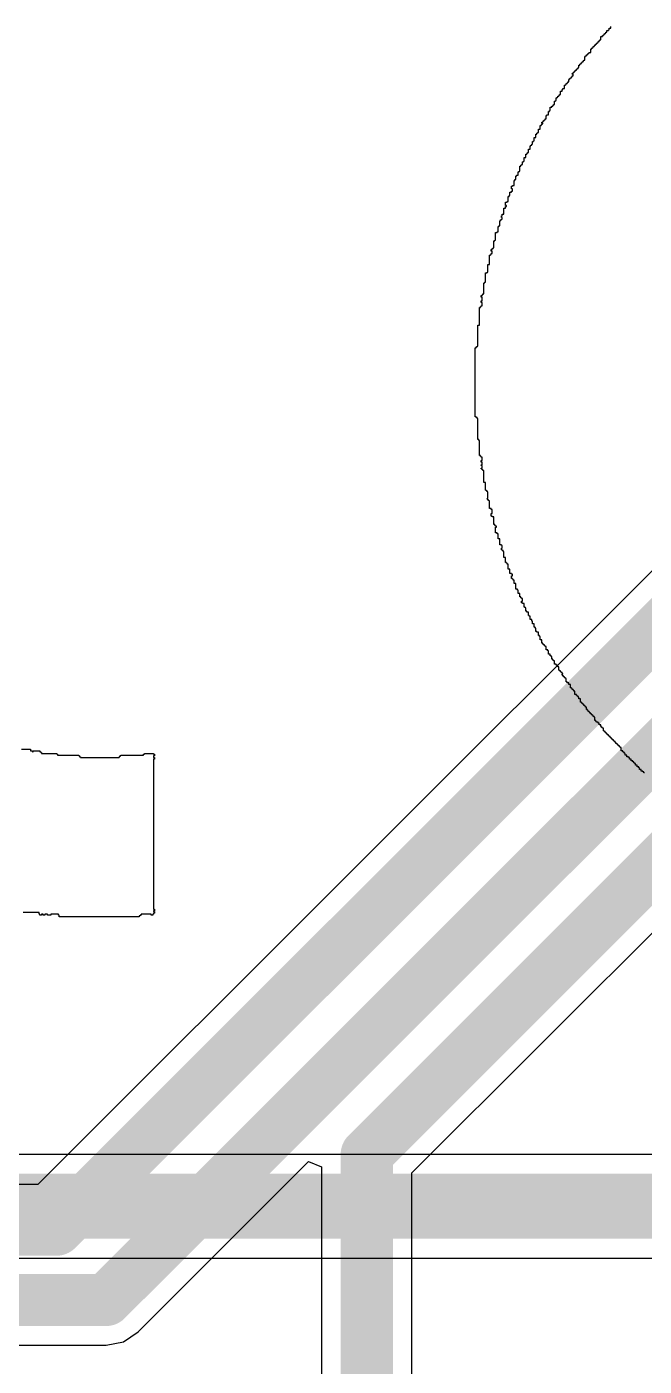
# Model space of a CAD drawing. Header units: millimetres. Extents: x -0.16 to 4.85, y -0.01 to 3.83.
# Drawn here: x 3.574 to 3.81, y 0.87 to 1.384 of the extents above; entities that cross this region are included whole.
import ezdxf

# ---------------------------------------------------------------- set-up
doc = ezdxf.new("R2010")
doc.units = ezdxf.units.MM
doc.header["$MEASUREMENT"] = 0
for name, color, linetype in [('BottomLayer', 5, 'Continuous'), ('TopLayer', 1, 'Continuous'), ('TopOverlay', 2, 'Continuous')]:
    doc.layers.add(name, color=color, linetype=linetype)

msp = doc.modelspace()

# ---------------------------------------------------------------- linework, layer by layer
at = {"layer": 'BottomLayer'}
for p, q in [((4.456, 0.95088), (3.0267, 0.95088)), ((3.0267, 0.91112), (4.456, 0.91112))]:
    msp.add_line(p, q, dxfattribs=at)
at = {"layer": 'BottomLayer', "const_width": 0.025}
msp.add_lwpolyline([(2.996, 0.931), (4.456, 0.931)], dxfattribs=at)
at = {"layer": 'TopLayer'}
for p, q in [((4.03967, 1.40118), (3.57782, 0.93933)), ((3.72133, 0.94382), (4.16926, 1.39174)), ((3.61626, 0.88274), (3.68167, 0.94815)), ((3.68167, 0.94815), (3.68667, 0.94608)), ((3.68667, 0.94608), (3.68667, 0.80911)), ((3.72133, 0.80911), (3.72133, 0.94382)), ((3.57782, 0.93933), (3.158, 0.93933)), ((3.61063, 0.87899), (3.61626, 0.88274)), ((3.40718, 0.87767), (3.604, 0.87767)), ((3.604, 0.87767), (3.61063, 0.87899))]:
    msp.add_line(p, q, dxfattribs=at)
at = {"layer": 'TopLayer', "const_width": 0.02}
for points in [[(3.704, 0.951), (4.157, 1.404)], [(3.585, 0.922), (4.057, 1.394)], [(3.604, 0.895), (4.107, 1.398)], [(3.704, 0.80911), (3.704, 0.951)], [(3.158, 0.922), (3.585, 0.922)], [(3.4, 0.895), (3.604, 0.895)]]:
    msp.add_lwpolyline(points, dxfattribs=at)
at = {"layer": 'TopLayer', "const_width": 0.01}
for points in [[(3.699, 0.951, 1), (3.709, 0.951, 1)], [(3.699, 0.951, 1), (3.709, 0.951, 1)], [(3.58, 0.922, 1), (3.59, 0.922, 1)], [(3.58, 0.922, 1), (3.59, 0.922, 1)], [(3.599, 0.895, 1), (3.609, 0.895, 1)], [(3.599, 0.895, 1), (3.609, 0.895, 1)]]:
    msp.add_lwpolyline(points, format="xyb", close=True, dxfattribs=at)
at = {"layer": 'TopOverlay'}
for p, q in [((3.79702, 1.38272), (3.79702, 1.38336)), ((3.79702, 1.38336), (3.79766, 1.38336)), ((3.79766, 1.38336), (3.79766, 1.38401)), ((3.79314, 1.37819), (3.79314, 1.37852)), ((3.79314, 1.37852), (3.79346, 1.37852)), ((3.79346, 1.37852), (3.79346, 1.37884)), ((3.79346, 1.37884), (3.79378, 1.37884)), ((3.79378, 1.37884), (3.79378, 1.38013)), ((3.79378, 1.38013), (3.79443, 1.38013)), ((3.79443, 1.38013), (3.79443, 1.38045)), ((3.79443, 1.38045), (3.79475, 1.38045)), ((3.79475, 1.38045), (3.79475, 1.38078)), ((3.79475, 1.38078), (3.79508, 1.38078)), ((3.79508, 1.38078), (3.79508, 1.3811)), ((3.79508, 1.3811), (3.7954, 1.3811)), ((3.7954, 1.3811), (3.7954, 1.38142)), ((3.7954, 1.38142), (3.79572, 1.38142)), ((3.79572, 1.38142), (3.79572, 1.38175)), ((3.79572, 1.38175), (3.79605, 1.38175)), ((3.79605, 1.38175), (3.79605, 1.38239)), ((3.79605, 1.38239), (3.79669, 1.38239)), ((3.79669, 1.38239), (3.79669, 1.38272)), ((3.79669, 1.38272), (3.79702, 1.38272)), ((3.78862, 1.37302), (3.78862, 1.37335)), ((3.78862, 1.37335), (3.78894, 1.37335)), ((3.78894, 1.37335), (3.78894, 1.37367)), ((3.78894, 1.37367), (3.78926, 1.37367)), ((3.78926, 1.37367), (3.78926, 1.37399)), ((3.78926, 1.37399), (3.78991, 1.37399)), ((3.78991, 1.37399), (3.78991, 1.37528)), ((3.78991, 1.37528), (3.79023, 1.37528)), ((3.79023, 1.37528), (3.79023, 1.37561)), ((3.79023, 1.37561), (3.79055, 1.37561)), ((3.79055, 1.37561), (3.79055, 1.37593)), ((3.79055, 1.37593), (3.79088, 1.37593)), ((3.79088, 1.37593), (3.79088, 1.37625)), ((3.79088, 1.37625), (3.7912, 1.37625)), ((3.7912, 1.37625), (3.7912, 1.37658)), ((3.7912, 1.37658), (3.79152, 1.37658)), ((3.79152, 1.37658), (3.79152, 1.3769)), ((3.79152, 1.3769), (3.79185, 1.3769)), ((3.79185, 1.3769), (3.79185, 1.37722)), ((3.79185, 1.37722), (3.79217, 1.37722)), ((3.79217, 1.37722), (3.79217, 1.37755)), ((3.79217, 1.37755), (3.79249, 1.37755)), ((3.79249, 1.37755), (3.79249, 1.37787)), ((3.79249, 1.37787), (3.79282, 1.37787)), ((3.79282, 1.37787), (3.79282, 1.37819)), ((3.79282, 1.37819), (3.79314, 1.37819)), ((3.78506, 1.36785), (3.78506, 1.36818)), ((3.78506, 1.36818), (3.78538, 1.36818)), ((3.78538, 1.36818), (3.78538, 1.36915)), ((3.78538, 1.36915), (3.78571, 1.36915)), ((3.78571, 1.36915), (3.78571, 1.36947)), ((3.78571, 1.36947), (3.78603, 1.36947)), ((3.78603, 1.36947), (3.78603, 1.36979)), ((3.78603, 1.36979), (3.78635, 1.36979)), ((3.78635, 1.36979), (3.78635, 1.37011)), ((3.78635, 1.37011), (3.78668, 1.37011)), ((3.78668, 1.37011), (3.78668, 1.37044)), ((3.78668, 1.37044), (3.787, 1.37044)), ((3.787, 1.37044), (3.787, 1.37076)), ((3.787, 1.37076), (3.78732, 1.37076)), ((3.78732, 1.37076), (3.78732, 1.37108)), ((3.78732, 1.37108), (3.78765, 1.37108)), ((3.78765, 1.37108), (3.78765, 1.37238)), ((3.78765, 1.37238), (3.78797, 1.37238)), ((3.78797, 1.37238), (3.78797, 1.3727)), ((3.78797, 1.3727), (3.78829, 1.3727)), ((3.78829, 1.3727), (3.78829, 1.37302)), ((3.78829, 1.37302), (3.78862, 1.37302)), ((3.78151, 1.36268), (3.78151, 1.36365)), ((3.78151, 1.36365), (3.78183, 1.36365)), ((3.78183, 1.36365), (3.78183, 1.36398)), ((3.78183, 1.36398), (3.78215, 1.36398)), ((3.78215, 1.36398), (3.78215, 1.3643)), ((3.78215, 1.3643), (3.78248, 1.3643)), ((3.78248, 1.3643), (3.78248, 1.36462)), ((3.78248, 1.36462), (3.7828, 1.36462)), ((3.7828, 1.36559), (3.7828, 1.36591)), ((3.7828, 1.36591), (3.78312, 1.36591)), ((3.78312, 1.36559), (3.7828, 1.36559)), ((3.7828, 1.36462), (3.7828, 1.36495)), ((3.7828, 1.36495), (3.78312, 1.36495)), ((3.78312, 1.36591), (3.78312, 1.36624)), ((3.78312, 1.36624), (3.78345, 1.36624)), ((3.78312, 1.36495), (3.78312, 1.36559)), ((3.78345, 1.36624), (3.78345, 1.36656)), ((3.78345, 1.36656), (3.78377, 1.36656)), ((3.78377, 1.36656), (3.78377, 1.36688)), ((3.78377, 1.36688), (3.78409, 1.36688)), ((3.78409, 1.36688), (3.78409, 1.36721)), ((3.78409, 1.36721), (3.78442, 1.36721)), ((3.78442, 1.36721), (3.78442, 1.36753)), ((3.78442, 1.36753), (3.78474, 1.36753)), ((3.78474, 1.36753), (3.78474, 1.36785)), ((3.78474, 1.36785), (3.78506, 1.36785)), ((3.77795, 1.35751), (3.77795, 1.35784)), ((3.77795, 1.35784), (3.77828, 1.35784)), ((3.77828, 1.35784), (3.77828, 1.35913)), ((3.77828, 1.35913), (3.77892, 1.35913)), ((3.77892, 1.35913), (3.77892, 1.35978)), ((3.77892, 1.35978), (3.77925, 1.35978)), ((3.77925, 1.35978), (3.77925, 1.3601)), ((3.77925, 1.3601), (3.77989, 1.3601)), ((3.77989, 1.3601), (3.77989, 1.36139)), ((3.77989, 1.36139), (3.78022, 1.36139)), ((3.78022, 1.36139), (3.78022, 1.36171)), ((3.78022, 1.36171), (3.78054, 1.36171)), ((3.78054, 1.36171), (3.78054, 1.36204)), ((3.78054, 1.36204), (3.78086, 1.36204)), ((3.78086, 1.36204), (3.78086, 1.36236)), ((3.78086, 1.36236), (3.78118, 1.36236)), ((3.78118, 1.36236), (3.78118, 1.36268)), ((3.78118, 1.36268), (3.78151, 1.36268)), ((3.7744, 1.3517), (3.7744, 1.35299)), ((3.7744, 1.35299), (3.77505, 1.35299)), ((3.77505, 1.35299), (3.77505, 1.35331)), ((3.77505, 1.35331), (3.77537, 1.35331)), ((3.77537, 1.35331), (3.77537, 1.35364)), ((3.77537, 1.35364), (3.77569, 1.35364)), ((3.77569, 1.35364), (3.77569, 1.35396)), ((3.77569, 1.35396), (3.77601, 1.35396)), ((3.77601, 1.35396), (3.77601, 1.35525)), ((3.77601, 1.35525), (3.77634, 1.35525)), ((3.77634, 1.35525), (3.77634, 1.35558)), ((3.77634, 1.35558), (3.77666, 1.35558)), ((3.77666, 1.35558), (3.77666, 1.35655)), ((3.77666, 1.35655), (3.77698, 1.35655)), ((3.77698, 1.35655), (3.77698, 1.35687)), ((3.77698, 1.35687), (3.77731, 1.35687)), ((3.77731, 1.35687), (3.77731, 1.35719)), ((3.77731, 1.35719), (3.77763, 1.35719)), ((3.77763, 1.35719), (3.77763, 1.35751)), ((3.77763, 1.35751), (3.77795, 1.35751)), ((3.77149, 1.34718), (3.77149, 1.3475)), ((3.77149, 1.3475), (3.77181, 1.3475)), ((3.77181, 1.3475), (3.77181, 1.34782)), ((3.77181, 1.34782), (3.77214, 1.34782)), ((3.77214, 1.34782), (3.77214, 1.34814)), ((3.77214, 1.34814), (3.77246, 1.34814)), ((3.77246, 1.34814), (3.77246, 1.34847)), ((3.77246, 1.34847), (3.77278, 1.34847)), ((3.77278, 1.34847), (3.77278, 1.34976)), ((3.77278, 1.34976), (3.77311, 1.34976)), ((3.77311, 1.34976), (3.77311, 1.35008)), ((3.77311, 1.35008), (3.77375, 1.35008)), ((3.77375, 1.35008), (3.77375, 1.35138)), ((3.77375, 1.35138), (3.77408, 1.35138)), ((3.77408, 1.35138), (3.77408, 1.3517)), ((3.77408, 1.3517), (3.7744, 1.3517)), ((3.76891, 1.34136), (3.76891, 1.34265)), ((3.76891, 1.34265), (3.76923, 1.34265)), ((3.76923, 1.34265), (3.76923, 1.34298)), ((3.76923, 1.34298), (3.76955, 1.34298)), ((3.76955, 1.34298), (3.76955, 1.3433)), ((3.76955, 1.3433), (3.76988, 1.3433)), ((3.76988, 1.3433), (3.76988, 1.34459)), ((3.76988, 1.34459), (3.77052, 1.34459)), ((3.77052, 1.34459), (3.77052, 1.34588)), ((3.77052, 1.34588), (3.77085, 1.34588)), ((3.77085, 1.34588), (3.77085, 1.34621)), ((3.77085, 1.34621), (3.77117, 1.34621)), ((3.77117, 1.34685), (3.77117, 1.34718)), ((3.77117, 1.34718), (3.77149, 1.34718)), ((3.77149, 1.34685), (3.77117, 1.34685)), ((3.77117, 1.34621), (3.77117, 1.34653)), ((3.77117, 1.34653), (3.77149, 1.34653)), ((3.77149, 1.34653), (3.77149, 1.34685)), ((3.76665, 1.33684), (3.76665, 1.33813)), ((3.76665, 1.33813), (3.76697, 1.33813)), ((3.76697, 1.33813), (3.76697, 1.33845)), ((3.76697, 1.33845), (3.76729, 1.33845)), ((3.76729, 1.33845), (3.76729, 1.33878)), ((3.76729, 1.33878), (3.76761, 1.33878)), ((3.76761, 1.33878), (3.76761, 1.33974)), ((3.76761, 1.33974), (3.76794, 1.33974)), ((3.76794, 1.33974), (3.76794, 1.34007)), ((3.76794, 1.34007), (3.76826, 1.34007)), ((3.76826, 1.34007), (3.76826, 1.34136)), ((3.76826, 1.34136), (3.76891, 1.34136)), ((3.76374, 1.33102), (3.76374, 1.33199)), ((3.76374, 1.33199), (3.76406, 1.33199)), ((3.76406, 1.33199), (3.76406, 1.33231)), ((3.76406, 1.33231), (3.76438, 1.33231)), ((3.76438, 1.33231), (3.76438, 1.33361)), ((3.76438, 1.33361), (3.76503, 1.33361)), ((3.76503, 1.33361), (3.76503, 1.3349)), ((3.76503, 1.3349), (3.76535, 1.3349)), ((3.76535, 1.3349), (3.76535, 1.33522)), ((3.76535, 1.33522), (3.76568, 1.33522)), ((3.76568, 1.33522), (3.76568, 1.33554)), ((3.76568, 1.33554), (3.766, 1.33554)), ((3.766, 1.33554), (3.766, 1.33684)), ((3.766, 1.33684), (3.76665, 1.33684)), ((3.76148, 1.3265), (3.76148, 1.32682)), ((3.76148, 1.32682), (3.76212, 1.32682)), ((3.76212, 1.32682), (3.76212, 1.32811)), ((3.76212, 1.32811), (3.76245, 1.32811)), ((3.76245, 1.32811), (3.76245, 1.32844)), ((3.76245, 1.32844), (3.76277, 1.32844)), ((3.76277, 1.32844), (3.76277, 1.33037)), ((3.76277, 1.33037), (3.76309, 1.33037)), ((3.76309, 1.33037), (3.76309, 1.3307)), ((3.76309, 1.3307), (3.76341, 1.3307)), ((3.76341, 1.3307), (3.76341, 1.33102)), ((3.76341, 1.33102), (3.76374, 1.33102)), ((3.75954, 1.32165), (3.75954, 1.32262)), ((3.75954, 1.32262), (3.75986, 1.32262)), ((3.75986, 1.32165), (3.75954, 1.32165)), ((3.75986, 1.32262), (3.75986, 1.32294)), ((3.75986, 1.32294), (3.76051, 1.32294)), ((3.75986, 1.32068), (3.75986, 1.32165)), ((3.76051, 1.32294), (3.76051, 1.32488)), ((3.76051, 1.32488), (3.76083, 1.32488)), ((3.76083, 1.32488), (3.76083, 1.32521)), ((3.76083, 1.32521), (3.76115, 1.32521)), ((3.76115, 1.32521), (3.76115, 1.3265)), ((3.76115, 1.3265), (3.76148, 1.3265)), ((3.75792, 1.31648), (3.75792, 1.3168)), ((3.75792, 1.3168), (3.75824, 1.3168)), ((3.75824, 1.3168), (3.75824, 1.31874)), ((3.75824, 1.31874), (3.75857, 1.31874)), ((3.75857, 1.31874), (3.75857, 1.31907)), ((3.75857, 1.31907), (3.75889, 1.31907)), ((3.75889, 1.31907), (3.75889, 1.32036)), ((3.75889, 1.32036), (3.75954, 1.32036)), ((3.75954, 1.32036), (3.75954, 1.32068)), ((3.75954, 1.32068), (3.75986, 1.32068)), ((3.75598, 1.31131), (3.75598, 1.31196)), ((3.75598, 1.31196), (3.75663, 1.31196)), ((3.75663, 1.31196), (3.75663, 1.31422)), ((3.75663, 1.31422), (3.75728, 1.31422)), ((3.75728, 1.31519), (3.75728, 1.31648)), ((3.75728, 1.31648), (3.75792, 1.31648)), ((3.7576, 1.31519), (3.75728, 1.31519)), ((3.75728, 1.31422), (3.75728, 1.31487)), ((3.75728, 1.31487), (3.7576, 1.31487)), ((3.7576, 1.31487), (3.7576, 1.31519)), ((3.75437, 1.30517), (3.75437, 1.30711)), ((3.75437, 1.30711), (3.75469, 1.30711)), ((3.75469, 1.30711), (3.75469, 1.30744)), ((3.75469, 1.30744), (3.75501, 1.30744)), ((3.75501, 1.30744), (3.75501, 1.30937)), ((3.75501, 1.30937), (3.75534, 1.30937)), ((3.75534, 1.30937), (3.75534, 1.3097)), ((3.75534, 1.3097), (3.75566, 1.3097)), ((3.75566, 1.31067), (3.75566, 1.31131)), ((3.75566, 1.31131), (3.75598, 1.31131)), ((3.75598, 1.31067), (3.75566, 1.31067)), ((3.75566, 1.3097), (3.75566, 1.31002)), ((3.75566, 1.31002), (3.75598, 1.31002)), ((3.75598, 1.31002), (3.75598, 1.31067)), ((3.75275, 1.29903), (3.75275, 1.30162)), ((3.75275, 1.30162), (3.75308, 1.30162)), ((3.75308, 1.30162), (3.75308, 1.30194)), ((3.75308, 1.30194), (3.7534, 1.30194)), ((3.7534, 1.30194), (3.7534, 1.30485)), ((3.7534, 1.30485), (3.75404, 1.30485)), ((3.75404, 1.30485), (3.75404, 1.30517)), ((3.75404, 1.30517), (3.75437, 1.30517)), ((3.75114, 1.29257), (3.75114, 1.29613)), ((3.75114, 1.29613), (3.75146, 1.29613)), ((3.75146, 1.29613), (3.75146, 1.29645)), ((3.75146, 1.29645), (3.75178, 1.29645)), ((3.75178, 1.29774), (3.75178, 1.29839)), ((3.75178, 1.29839), (3.75211, 1.29839)), ((3.75211, 1.29774), (3.75178, 1.29774)), ((3.75178, 1.29645), (3.75178, 1.29677)), ((3.75178, 1.29677), (3.75211, 1.29677)), ((3.75211, 1.29839), (3.75211, 1.29871)), ((3.75211, 1.29871), (3.75243, 1.29871)), ((3.75211, 1.29677), (3.75211, 1.29774)), ((3.75243, 1.29871), (3.75243, 1.29903)), ((3.75243, 1.29903), (3.75275, 1.29903)), ((3.75049, 1.28967), (3.75049, 1.29257)), ((3.75049, 1.29257), (3.75114, 1.29257)), ((3.7492, 1.28546), (3.7492, 1.28579)), ((3.7492, 1.28579), (3.74952, 1.28579)), ((3.74952, 1.28579), (3.74952, 1.28934)), ((3.74952, 1.28934), (3.75017, 1.28934)), ((3.75017, 1.28934), (3.75017, 1.28967)), ((3.75017, 1.28967), (3.75049, 1.28967)), ((3.74791, 1.27997), (3.74791, 1.28062)), ((3.74791, 1.28062), (3.74823, 1.28062)), ((3.74823, 1.28062), (3.74823, 1.28094)), ((3.74823, 1.28094), (3.74855, 1.28094)), ((3.74855, 1.28094), (3.74855, 1.28126)), ((3.74855, 1.28126), (3.74888, 1.28126)), ((3.74888, 1.28126), (3.74888, 1.28546)), ((3.74888, 1.28546), (3.7492, 1.28546)), ((3.74726, 1.26931), (3.74726, 1.2761)), ((3.74726, 1.2761), (3.74758, 1.2761)), ((3.74758, 1.2761), (3.74758, 1.27642)), ((3.74758, 1.27642), (3.74791, 1.27642)), ((3.74823, 1.27997), (3.74791, 1.27997)), ((3.74791, 1.27803), (3.74791, 1.27868)), ((3.74791, 1.27868), (3.74823, 1.27868)), ((3.74823, 1.27803), (3.74791, 1.27803)), ((3.74791, 1.27642), (3.74791, 1.27674)), ((3.74791, 1.27674), (3.74823, 1.27674)), ((3.74823, 1.27868), (3.74823, 1.27997)), ((3.74823, 1.27674), (3.74823, 1.27803)), ((3.74661, 1.26123), (3.74661, 1.26931)), ((3.74661, 1.26931), (3.74726, 1.26931)), ((3.74564, 1.23409), (3.74564, 1.26059)), ((3.74564, 1.26059), (3.74597, 1.26059)), ((3.74597, 1.26059), (3.74597, 1.26091)), ((3.74597, 1.26091), (3.74629, 1.26091)), ((3.74629, 1.26091), (3.74629, 1.26123)), ((3.74629, 1.26123), (3.74661, 1.26123)), ((3.74597, 1.23409), (3.74564, 1.23409)), ((3.74597, 1.23377), (3.74597, 1.23409)), ((3.74629, 1.23377), (3.74597, 1.23377)), ((3.74629, 1.23345), (3.74629, 1.23377)), ((3.74661, 1.23345), (3.74629, 1.23345)), ((3.74661, 1.22537), (3.74661, 1.23345)), ((3.74694, 1.22537), (3.74661, 1.22537)), ((3.74694, 1.22505), (3.74694, 1.22537)), ((3.74726, 1.22505), (3.74694, 1.22505)), ((3.74726, 1.21923), (3.74726, 1.22505)), ((3.74758, 1.21923), (3.74726, 1.21923)), ((3.74758, 1.21891), (3.74758, 1.21923)), ((3.74791, 1.21891), (3.74758, 1.21891)), ((3.74791, 1.21858), (3.74791, 1.21891)), ((3.74823, 1.21858), (3.74791, 1.21858)), ((3.74791, 1.21665), (3.74791, 1.21729)), ((3.74791, 1.21729), (3.74823, 1.21729)), ((3.74823, 1.21665), (3.74791, 1.21665)), ((3.74791, 1.21535), (3.74791, 1.21568)), ((3.74791, 1.21568), (3.74823, 1.21568)), ((3.74823, 1.21535), (3.74791, 1.21535)), ((3.74791, 1.21406), (3.74791, 1.21438)), ((3.74791, 1.21438), (3.74823, 1.21438)), ((3.74823, 1.21406), (3.74791, 1.21406)), ((3.74823, 1.21729), (3.74823, 1.21858)), ((3.74823, 1.21568), (3.74823, 1.21665)), ((3.74823, 1.21438), (3.74823, 1.21535)), ((3.74823, 1.21374), (3.74823, 1.21406)), ((3.74855, 1.21374), (3.74823, 1.21374)), ((3.74855, 1.21342), (3.74855, 1.21374)), ((3.74888, 1.21342), (3.74855, 1.21342)), ((3.74888, 1.20889), (3.74888, 1.21342)), ((3.74952, 1.20889), (3.74888, 1.20889)), ((3.74952, 1.20598), (3.74952, 1.20889)), ((3.74984, 1.20598), (3.74952, 1.20598)), ((3.74984, 1.20566), (3.74984, 1.20598)), ((3.75017, 1.20566), (3.74984, 1.20566)), ((3.75017, 1.20534), (3.75017, 1.20566)), ((3.75049, 1.20534), (3.75017, 1.20534)), ((3.75049, 1.20275), (3.75049, 1.20534)), ((3.75017, 1.20243), (3.75017, 1.20275)), ((3.75017, 1.20275), (3.75049, 1.20275)), ((3.75049, 1.20243), (3.75017, 1.20243)), ((3.75049, 1.20211), (3.75049, 1.20243)), ((3.75081, 1.20211), (3.75049, 1.20211)), ((3.75081, 1.20178), (3.75081, 1.20211)), ((3.75114, 1.20178), (3.75081, 1.20178)), ((3.75114, 1.19888), (3.75114, 1.20178)), ((3.75178, 1.19888), (3.75114, 1.19888)), ((3.75178, 1.19855), (3.75178, 1.19888)), ((3.75211, 1.19855), (3.75178, 1.19855)), ((3.75211, 1.19694), (3.75211, 1.19855)), ((3.75178, 1.19597), (3.75178, 1.19694)), ((3.75178, 1.19694), (3.75211, 1.19694)), ((3.75211, 1.19597), (3.75178, 1.19597)), ((3.75211, 1.19565), (3.75211, 1.19597)), ((3.75275, 1.19565), (3.75211, 1.19565)), ((3.75275, 1.19274), (3.75275, 1.19565)), ((3.75308, 1.19274), (3.75275, 1.19274)), ((3.75308, 1.19241), (3.75308, 1.19274)), ((3.7534, 1.19241), (3.75308, 1.19241)), ((3.7534, 1.19209), (3.7534, 1.19241)), ((3.75372, 1.19209), (3.7534, 1.19209)), ((3.7534, 1.18951), (3.7534, 1.19177)), ((3.7534, 1.19177), (3.75372, 1.19177)), ((3.75404, 1.18951), (3.7534, 1.18951)), ((3.75372, 1.19177), (3.75372, 1.19209)), ((3.75404, 1.18918), (3.75404, 1.18951)), ((3.75437, 1.18918), (3.75404, 1.18918)), ((3.75437, 1.18724), (3.75437, 1.18918)), ((3.75501, 1.18724), (3.75437, 1.18724)), ((3.75501, 1.18498), (3.75501, 1.18724)), ((3.75566, 1.18498), (3.75501, 1.18498)), ((3.75566, 1.18466), (3.75566, 1.18498)), ((3.75598, 1.18466), (3.75566, 1.18466)), ((3.75566, 1.18304), (3.75566, 1.18369)), ((3.75566, 1.18369), (3.75598, 1.18369)), ((3.75598, 1.18304), (3.75566, 1.18304)), ((3.75598, 1.18369), (3.75598, 1.18466)), ((3.75598, 1.18272), (3.75598, 1.18304)), ((3.75631, 1.18272), (3.75598, 1.18272)), ((3.75631, 1.1824), (3.75631, 1.18272)), ((3.75663, 1.1824), (3.75631, 1.1824)), ((3.75663, 1.18014), (3.75663, 1.1824)), ((3.75728, 1.18014), (3.75663, 1.18014)), ((3.75728, 1.1782), (3.75728, 1.18014)), ((3.7576, 1.1782), (3.75728, 1.1782)), ((3.7576, 1.17788), (3.7576, 1.1782)), ((3.75792, 1.17788), (3.7576, 1.17788)), ((3.75792, 1.17755), (3.75792, 1.17788)), ((3.75824, 1.17755), (3.75792, 1.17755)), ((3.75824, 1.17561), (3.75824, 1.17755)), ((3.75889, 1.17561), (3.75824, 1.17561)), ((3.75889, 1.174), (3.75889, 1.17561)), ((3.75954, 1.174), (3.75889, 1.174)), ((3.75954, 1.17368), (3.75954, 1.174)), ((3.75986, 1.17368), (3.75954, 1.17368)), ((3.75954, 1.17206), (3.75954, 1.17303)), ((3.75954, 1.17303), (3.75986, 1.17303)), ((3.75986, 1.17303), (3.75986, 1.17368)), ((3.75986, 1.17206), (3.75954, 1.17206)), ((3.75986, 1.17174), (3.75986, 1.17206)), ((3.76018, 1.17174), (3.75986, 1.17174)), ((3.76018, 1.17141), (3.76018, 1.17174)), ((3.76051, 1.17141), (3.76018, 1.17141)), ((3.76051, 1.17012), (3.76051, 1.17141)), ((3.76115, 1.17012), (3.76051, 1.17012)), ((3.76115, 1.16786), (3.76115, 1.17012)), ((3.7618, 1.16786), (3.76115, 1.16786)), ((3.7618, 1.16754), (3.7618, 1.16786)), ((3.76212, 1.16754), (3.7618, 1.16754)), ((3.76212, 1.16624), (3.76212, 1.16754)), ((3.76277, 1.16624), (3.76212, 1.16624)), ((3.76277, 1.16495), (3.76277, 1.16624)), ((3.76309, 1.16495), (3.76277, 1.16495)), ((3.76309, 1.16463), (3.76309, 1.16495)), ((3.76341, 1.16463), (3.76309, 1.16463)), ((3.76341, 1.16431), (3.76341, 1.16463)), ((3.76374, 1.16431), (3.76341, 1.16431)), ((3.76341, 1.16269), (3.76341, 1.16334)), ((3.76341, 1.16334), (3.76374, 1.16334)), ((3.76374, 1.16269), (3.76341, 1.16269)), ((3.76374, 1.16334), (3.76374, 1.16431)), ((3.76374, 1.16237), (3.76374, 1.16269)), ((3.76438, 1.16237), (3.76374, 1.16237)), ((3.76438, 1.16107), (3.76438, 1.16237)), ((3.76471, 1.16107), (3.76438, 1.16107)), ((3.76471, 1.16075), (3.76471, 1.16107)), ((3.76503, 1.16075), (3.76471, 1.16075)), ((3.76503, 1.15946), (3.76503, 1.16075)), ((3.76535, 1.15946), (3.76503, 1.15946)), ((3.76535, 1.15914), (3.76535, 1.15946)), ((3.766, 1.15914), (3.76535, 1.15914)), ((3.766, 1.15784), (3.766, 1.15914)), ((3.76632, 1.15784), (3.766, 1.15784)), ((3.76632, 1.15752), (3.76632, 1.15784)), ((3.76665, 1.15752), (3.76632, 1.15752)), ((3.76665, 1.15623), (3.76665, 1.15752)), ((3.76729, 1.15623), (3.76665, 1.15623)), ((3.76729, 1.15558), (3.76729, 1.15623)), ((3.76761, 1.15558), (3.76729, 1.15558)), ((3.76761, 1.15461), (3.76761, 1.15558)), ((3.76826, 1.15461), (3.76761, 1.15461)), ((3.76826, 1.15332), (3.76826, 1.15461)), ((3.76858, 1.15332), (3.76826, 1.15332)), ((3.76858, 1.153), (3.76858, 1.15332)), ((3.76891, 1.153), (3.76858, 1.153)), ((3.76891, 1.1517), (3.76891, 1.153)), ((3.76923, 1.1517), (3.76891, 1.1517)), ((3.76923, 1.15138), (3.76923, 1.1517)), ((3.76988, 1.15138), (3.76923, 1.15138)), ((3.76988, 1.15009), (3.76988, 1.15138)), ((3.7702, 1.15009), (3.76988, 1.15009)), ((3.7702, 1.14977), (3.7702, 1.15009)), ((3.77052, 1.14977), (3.7702, 1.14977)), ((3.77052, 1.14847), (3.77052, 1.14977)), ((3.77117, 1.14847), (3.77052, 1.14847)), ((3.77117, 1.14718), (3.77117, 1.14847)), ((3.77149, 1.14718), (3.77117, 1.14718)), ((3.77149, 1.14686), (3.77149, 1.14718)), ((3.77181, 1.14686), (3.77149, 1.14686)), ((3.77181, 1.14654), (3.77181, 1.14686)), ((3.77214, 1.14654), (3.77181, 1.14654)), ((3.77214, 1.14621), (3.77214, 1.14654)), ((3.77246, 1.14621), (3.77214, 1.14621)), ((3.77246, 1.14589), (3.77246, 1.14621)), ((3.77278, 1.14589), (3.77246, 1.14589)), ((3.77278, 1.1446), (3.77278, 1.14589)), ((3.77343, 1.1446), (3.77278, 1.1446)), ((3.77343, 1.14427), (3.77343, 1.1446)), ((3.77375, 1.14427), (3.77343, 1.14427)), ((3.77375, 1.14298), (3.77375, 1.14427)), ((3.7744, 1.14298), (3.77375, 1.14298)), ((3.7744, 1.14234), (3.7744, 1.14298)), ((3.77472, 1.14234), (3.7744, 1.14234)), ((3.77472, 1.14201), (3.77472, 1.14234)), ((3.77505, 1.14201), (3.77472, 1.14201)), ((3.77505, 1.14104), (3.77505, 1.14201)), ((3.77537, 1.14104), (3.77505, 1.14104)), ((3.77537, 1.14072), (3.77537, 1.14104)), ((3.77569, 1.14072), (3.77537, 1.14072)), ((3.77569, 1.1404), (3.77569, 1.14072)), ((3.77601, 1.1404), (3.77569, 1.1404)), ((3.77601, 1.1391), (3.77601, 1.1404)), ((3.77666, 1.1391), (3.77601, 1.1391)), ((3.77666, 1.13878), (3.77666, 1.1391)), ((3.77698, 1.13878), (3.77666, 1.13878)), ((3.77698, 1.13846), (3.77698, 1.13878)), ((3.77731, 1.13846), (3.77698, 1.13846)), ((3.77731, 1.13813), (3.77731, 1.13846)), ((3.77763, 1.13813), (3.77731, 1.13813)), ((3.77763, 1.13684), (3.77763, 1.13813)), ((3.77795, 1.13684), (3.77763, 1.13684)), ((3.77795, 1.13652), (3.77795, 1.13684)), ((3.77828, 1.13652), (3.77795, 1.13652)), ((3.77828, 1.1362), (3.77828, 1.13652)), ((3.7786, 1.1362), (3.77828, 1.1362)), ((3.7786, 1.13587), (3.7786, 1.1362)), ((3.77892, 1.13587), (3.7786, 1.13587)), ((3.77892, 1.13555), (3.77892, 1.13587)), ((3.77925, 1.13555), (3.77892, 1.13555)), ((3.77892, 1.1349), (3.77892, 1.13523)), ((3.77892, 1.13523), (3.77925, 1.13523)), ((3.77925, 1.1349), (3.77892, 1.1349)), ((3.77925, 1.13523), (3.77925, 1.13555)), ((3.77925, 1.13458), (3.77925, 1.1349)), ((3.77957, 1.13458), (3.77925, 1.13458)), ((3.77957, 1.13426), (3.77957, 1.13458)), ((3.77989, 1.13426), (3.77957, 1.13426)), ((3.77989, 1.13393), (3.77989, 1.13426)), ((3.78022, 1.13393), (3.77989, 1.13393)), ((3.78022, 1.13361), (3.78022, 1.13393)), ((3.78054, 1.13361), (3.78022, 1.13361)), ((3.78054, 1.13232), (3.78054, 1.13361)), ((3.78086, 1.13232), (3.78054, 1.13232)), ((3.78086, 1.132), (3.78086, 1.13232)), ((3.78151, 1.132), (3.78086, 1.132)), ((3.78151, 1.13135), (3.78151, 1.132)), ((3.78215, 1.13135), (3.78151, 1.13135)), ((3.78215, 1.13006), (3.78215, 1.13135)), ((3.78248, 1.13006), (3.78215, 1.13006)), ((3.78248, 1.12973), (3.78248, 1.13006)), ((3.7828, 1.12973), (3.78248, 1.12973)), ((3.7828, 1.12941), (3.7828, 1.12973)), ((3.78312, 1.12941), (3.7828, 1.12941)), ((3.78312, 1.12909), (3.78312, 1.12941)), ((3.78345, 1.12909), (3.78312, 1.12909)), ((3.78345, 1.12877), (3.78345, 1.12909)), ((3.78377, 1.12877), (3.78345, 1.12877)), ((3.78377, 1.12747), (3.78377, 1.12877)), ((3.78442, 1.12747), (3.78377, 1.12747)), ((3.78442, 1.12715), (3.78442, 1.12747)), ((3.78474, 1.12715), (3.78442, 1.12715)), ((3.78474, 1.12683), (3.78474, 1.12715)), ((3.78506, 1.12683), (3.78474, 1.12683)), ((3.78506, 1.1265), (3.78506, 1.12683)), ((3.78538, 1.1265), (3.78506, 1.1265)), ((3.78538, 1.12586), (3.78538, 1.1265)), ((3.78603, 1.12586), (3.78538, 1.12586)), ((3.78603, 1.12457), (3.78603, 1.12586)), ((3.78635, 1.12457), (3.78603, 1.12457)), ((3.78635, 1.12424), (3.78635, 1.12457)), ((3.78668, 1.12424), (3.78635, 1.12424)), ((3.78668, 1.12392), (3.78668, 1.12424)), ((3.787, 1.12392), (3.78668, 1.12392)), ((3.787, 1.1236), (3.787, 1.12392)), ((3.78732, 1.1236), (3.787, 1.1236)), ((3.78732, 1.12327), (3.78732, 1.1236)), ((3.78765, 1.12327), (3.78732, 1.12327)), ((3.78765, 1.12295), (3.78765, 1.12327)), ((3.78797, 1.12295), (3.78765, 1.12295)), ((3.78797, 1.12263), (3.78797, 1.12295)), ((3.78829, 1.12263), (3.78797, 1.12263)), ((3.78829, 1.12166), (3.78829, 1.12263)), ((3.78862, 1.12166), (3.78829, 1.12166)), ((3.78862, 1.12133), (3.78862, 1.12166)), ((3.78894, 1.12133), (3.78862, 1.12133)), ((3.78894, 1.12101), (3.78894, 1.12133)), ((3.78926, 1.12101), (3.78894, 1.12101)), ((3.78926, 1.12069), (3.78926, 1.12101)), ((3.78958, 1.12069), (3.78926, 1.12069)), ((3.78958, 1.12036), (3.78958, 1.12069)), ((3.78991, 1.12036), (3.78958, 1.12036)), ((3.78991, 1.12004), (3.78991, 1.12036)), ((3.79023, 1.12004), (3.78991, 1.12004)), ((3.79023, 1.11972), (3.79023, 1.12004)), ((3.79055, 1.11972), (3.79023, 1.11972)), ((3.79055, 1.1194), (3.79055, 1.11972)), ((3.79088, 1.1194), (3.79055, 1.1194)), ((3.79088, 1.11907), (3.79088, 1.1194)), ((3.7912, 1.11907), (3.79088, 1.11907)), ((3.7912, 1.11875), (3.7912, 1.11907)), ((3.79152, 1.11875), (3.7912, 1.11875)), ((3.79152, 1.11746), (3.79152, 1.11875)), ((3.79185, 1.11746), (3.79152, 1.11746)), ((3.79185, 1.11713), (3.79185, 1.11746)), ((3.79217, 1.11713), (3.79185, 1.11713)), ((3.79217, 1.11681), (3.79217, 1.11713)), ((3.79282, 1.11681), (3.79217, 1.11681)), ((3.79282, 1.11649), (3.79282, 1.11681)), ((3.79314, 1.11649), (3.79282, 1.11649)), ((3.79314, 1.11584), (3.79314, 1.11649)), ((3.79378, 1.11584), (3.79314, 1.11584)), ((3.79378, 1.1152), (3.79378, 1.11584)), ((3.79411, 1.1152), (3.79378, 1.1152)), ((3.79411, 1.11487), (3.79411, 1.1152)), ((3.79443, 1.11487), (3.79411, 1.11487)), ((3.79443, 1.11455), (3.79443, 1.11487)), ((3.79475, 1.11455), (3.79443, 1.11455)), ((3.79475, 1.11358), (3.79475, 1.11455)), ((3.79508, 1.11358), (3.79475, 1.11358)), ((3.79508, 1.11326), (3.79508, 1.11358)), ((3.7954, 1.11326), (3.79508, 1.11326)), ((3.7954, 1.11293), (3.7954, 1.11326)), ((3.79572, 1.11293), (3.7954, 1.11293)), ((3.79572, 1.11261), (3.79572, 1.11293)), ((3.79605, 1.11261), (3.79572, 1.11261)), ((3.79605, 1.11229), (3.79605, 1.11261)), ((3.79637, 1.11229), (3.79605, 1.11229)), ((3.79637, 1.11196), (3.79637, 1.11229)), ((3.79669, 1.11196), (3.79637, 1.11196)), ((3.79669, 1.11164), (3.79669, 1.11196)), ((3.79702, 1.11164), (3.79669, 1.11164)), ((3.79702, 1.11132), (3.79702, 1.11164)), ((3.79734, 1.11132), (3.79702, 1.11132)), ((3.79734, 1.111), (3.79734, 1.11132)), ((3.79766, 1.111), (3.79734, 1.111)), ((3.79766, 1.11067), (3.79766, 1.111)), ((3.5715, 1.10647), (3.57505, 1.10647)), ((3.57505, 1.10647), (3.57505, 1.10583)), ((3.57505, 1.10583), (3.5757, 1.10583)), ((3.5757, 1.10583), (3.5757, 1.1055)), ((3.57602, 1.1055), (3.57602, 1.10583)), ((3.57602, 1.10583), (3.57861, 1.10583)), ((3.57861, 1.10583), (3.57861, 1.1055)), ((3.79799, 1.11067), (3.79766, 1.11067)), ((3.79799, 1.11035), (3.79799, 1.11067)), ((3.79831, 1.11035), (3.79799, 1.11035)), ((3.79831, 1.11003), (3.79831, 1.11035)), ((3.79863, 1.11003), (3.79831, 1.11003)), ((3.79863, 1.1097), (3.79863, 1.11003)), ((3.79895, 1.1097), (3.79863, 1.1097)), ((3.79895, 1.10938), (3.79895, 1.1097)), ((3.79928, 1.10938), (3.79895, 1.10938)), ((3.79928, 1.10906), (3.79928, 1.10938)), ((3.7996, 1.10906), (3.79928, 1.10906)), ((3.7996, 1.10873), (3.7996, 1.10906)), ((3.79992, 1.10873), (3.7996, 1.10873)), ((3.79992, 1.10841), (3.79992, 1.10873)), ((3.80025, 1.10841), (3.79992, 1.10841)), ((3.80025, 1.10809), (3.80025, 1.10841)), ((3.80057, 1.10809), (3.80025, 1.10809)), ((3.80057, 1.10776), (3.80057, 1.10809)), ((3.80089, 1.10776), (3.80057, 1.10776)), ((3.80089, 1.10744), (3.80089, 1.10776)), ((3.80122, 1.10744), (3.80089, 1.10744)), ((3.80122, 1.10712), (3.80122, 1.10744)), ((3.80154, 1.10712), (3.80122, 1.10712)), ((3.80154, 1.10583), (3.80154, 1.10712)), ((3.80219, 1.10583), (3.80154, 1.10583)), ((3.80219, 1.1055), (3.80219, 1.10583)), ((3.5757, 1.1055), (3.57602, 1.1055)), ((3.57861, 1.1055), (3.57893, 1.1055)), ((3.57893, 1.1055), (3.57893, 1.10518)), ((3.57893, 1.10518), (3.57925, 1.10518)), ((3.57925, 1.10518), (3.57925, 1.10486)), ((3.57925, 1.10486), (3.58507, 1.10486)), ((3.58507, 1.10486), (3.58507, 1.10453)), ((3.58507, 1.10453), (3.58539, 1.10453)), ((3.58539, 1.10453), (3.58539, 1.10421)), ((3.58539, 1.10421), (3.59347, 1.10421)), ((3.59347, 1.10421), (3.59347, 1.10389)), ((3.59347, 1.10389), (3.59379, 1.10389)), ((3.59379, 1.10389), (3.59379, 1.10356)), ((3.59379, 1.10356), (3.59411, 1.10356)), ((3.59411, 1.10356), (3.59411, 1.10324)), ((3.59411, 1.10324), (3.60898, 1.10324)), ((3.60898, 1.10324), (3.60898, 1.10356)), ((3.60898, 1.10356), (3.6093, 1.10356)), ((3.6093, 1.10356), (3.6093, 1.10389)), ((3.6093, 1.10389), (3.60962, 1.10389)), ((3.60962, 1.10389), (3.60962, 1.10421)), ((3.60962, 1.10421), (3.61835, 1.10421)), ((3.61835, 1.10421), (3.61835, 1.10453)), ((3.61835, 1.10453), (3.61867, 1.10453)), ((3.61867, 1.10453), (3.61867, 1.10486)), ((3.61867, 1.10486), (3.62222, 1.10486)), ((3.62222, 1.10486), (3.62222, 1.10453)), ((3.62222, 1.10453), (3.62255, 1.10453)), ((3.62255, 1.10389), (3.62222, 1.10389)), ((3.62222, 1.10389), (3.62222, 1.10324)), ((3.62222, 1.10324), (3.62255, 1.10324)), ((3.62255, 1.10259), (3.62222, 1.10259)), ((3.62222, 1.10259), (3.62222, 1.04508)), ((3.62255, 1.10453), (3.62255, 1.10389)), ((3.62255, 1.10324), (3.62255, 1.10259)), ((3.80251, 1.1055), (3.80219, 1.1055)), ((3.80251, 1.10518), (3.80251, 1.1055)), ((3.80283, 1.10518), (3.80251, 1.10518)), ((3.80283, 1.10486), (3.80283, 1.10518)), ((3.80315, 1.10486), (3.80283, 1.10486)), ((3.80315, 1.10421), (3.80315, 1.10486)), ((3.8038, 1.10421), (3.80315, 1.10421)), ((3.8038, 1.10356), (3.8038, 1.10421)), ((3.80445, 1.10356), (3.8038, 1.10356)), ((3.80445, 1.10324), (3.80445, 1.10356)), ((3.80477, 1.10324), (3.80445, 1.10324)), ((3.80477, 1.10259), (3.80477, 1.10324)), ((3.80542, 1.10259), (3.80477, 1.10259)), ((3.80542, 1.10195), (3.80542, 1.10259)), ((3.80606, 1.10195), (3.80542, 1.10195)), ((3.80606, 1.10163), (3.80606, 1.10195)), ((3.80639, 1.10163), (3.80606, 1.10163)), ((3.80639, 1.1013), (3.80639, 1.10163)), ((3.80671, 1.1013), (3.80639, 1.1013)), ((3.80671, 1.10098), (3.80671, 1.1013)), ((3.80703, 1.10098), (3.80671, 1.10098)), ((3.80703, 1.10033), (3.80703, 1.10098)), ((3.80768, 1.10033), (3.80703, 1.10033)), ((3.80768, 1.09969), (3.80768, 1.10033)), ((3.80832, 1.09969), (3.80768, 1.09969)), ((3.80832, 1.09936), (3.80832, 1.09969)), ((3.80865, 1.09936), (3.80832, 1.09936)), ((3.80865, 1.09872), (3.80865, 1.09936)), ((3.80929, 1.09872), (3.80865, 1.09872)), ((3.80929, 1.09807), (3.80929, 1.09872)), ((3.80994, 1.09807), (3.80929, 1.09807)), ((3.80994, 1.09775), (3.80994, 1.09807)), ((3.81026, 1.09775), (3.80994, 1.09775)), ((3.81026, 1.09743), (3.81026, 1.09775)), ((3.81059, 1.09743), (3.81026, 1.09743)), ((3.62222, 1.04508), (3.62255, 1.04508)), ((3.62255, 1.04444), (3.62222, 1.04444)), ((3.62222, 1.04444), (3.62222, 1.04411)), ((3.62222, 1.04411), (3.62255, 1.04411)), ((3.62255, 1.04508), (3.62255, 1.04444)), ((3.62255, 1.04411), (3.62255, 1.04347)), ((3.57828, 1.04379), (3.57214, 1.04379)), ((3.57828, 1.04315), (3.57828, 1.04379)), ((3.57861, 1.04315), (3.57828, 1.04315)), ((3.57861, 1.04282), (3.57861, 1.04315)), ((3.57925, 1.04282), (3.57861, 1.04282)), ((3.5799, 1.04315), (3.57925, 1.04315)), ((3.57925, 1.04315), (3.57925, 1.04282)), ((3.5799, 1.04282), (3.5799, 1.04315)), ((3.58054, 1.04282), (3.5799, 1.04282)), ((3.58151, 1.04315), (3.58054, 1.04315)), ((3.58054, 1.04315), (3.58054, 1.04282)), ((3.58151, 1.04282), (3.58151, 1.04315)), ((3.58281, 1.04282), (3.58151, 1.04282)), ((3.58571, 1.04315), (3.58281, 1.04315)), ((3.58281, 1.04315), (3.58281, 1.04282)), ((3.58571, 1.04282), (3.58571, 1.04315)), ((3.58604, 1.04282), (3.58571, 1.04282)), ((3.58604, 1.04218), (3.58604, 1.04282)), ((3.61673, 1.04218), (3.58604, 1.04218)), ((3.61705, 1.0425), (3.61673, 1.0425)), ((3.61673, 1.0425), (3.61673, 1.04218)), ((3.61738, 1.04282), (3.61705, 1.04282)), ((3.61705, 1.04282), (3.61705, 1.0425)), ((3.62125, 1.04315), (3.61738, 1.04315)), ((3.61738, 1.04315), (3.61738, 1.04282)), ((3.62125, 1.04282), (3.62125, 1.04315)), ((3.6219, 1.04282), (3.62125, 1.04282)), ((3.62222, 1.04315), (3.6219, 1.04315)), ((3.6219, 1.04315), (3.6219, 1.04282)), ((3.62255, 1.04347), (3.62222, 1.04347)), ((3.62222, 1.04347), (3.62222, 1.04315))]:
    msp.add_line(p, q, dxfattribs=at)

doc.saveas('drawing.dxf')
